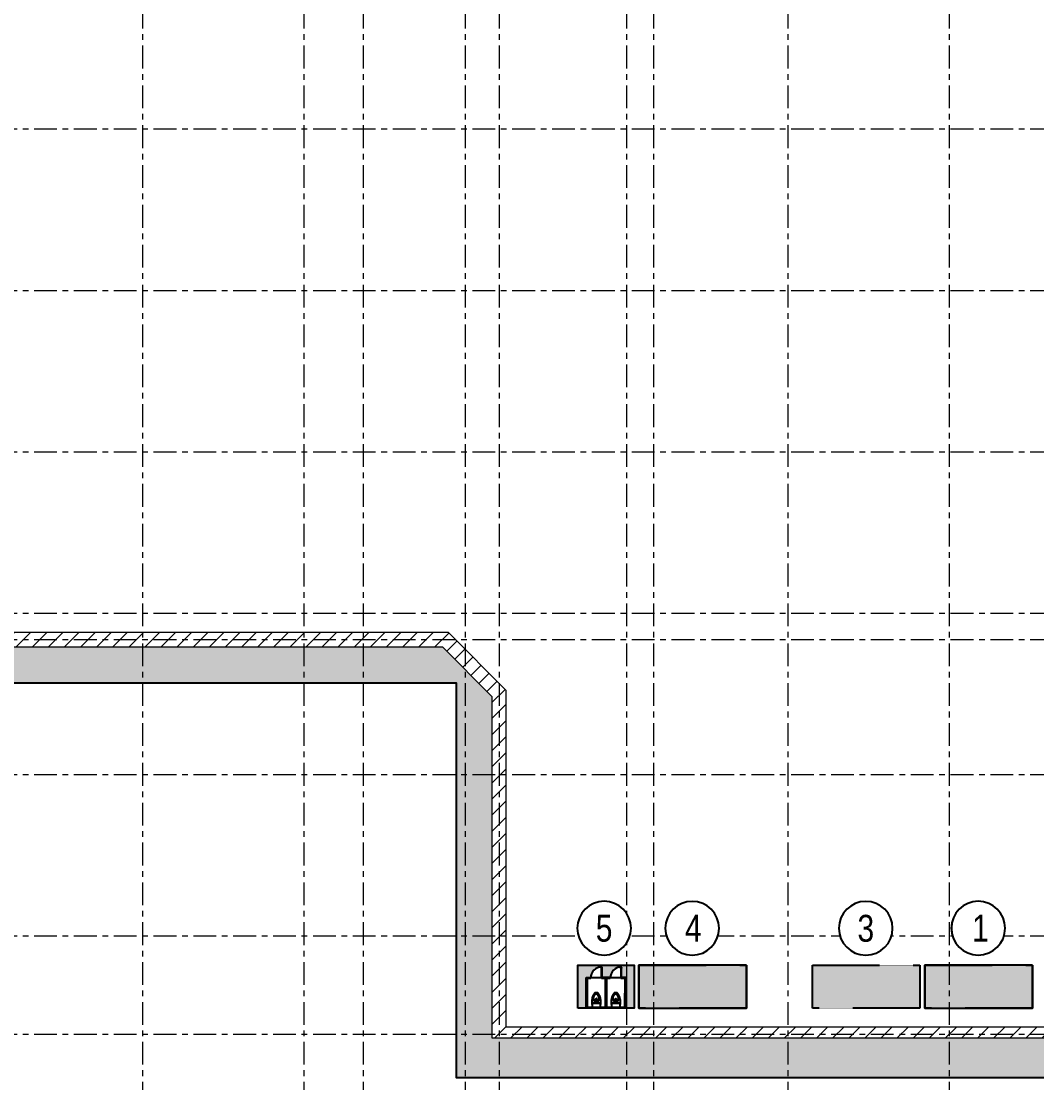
# Model space of a CAD drawing. Header units: millimetres. Extents: x -376071 to 28028791, y -269234 to 29325.
# Drawn here: x -318551 to -261909, y -89175 to -29973 of the extents above; entities that cross this region are included whole.
import ezdxf
from ezdxf.enums import TextEntityAlignment as Align

# ---------------------------------------------------------------- set-up
doc = ezdxf.new("R2010")
doc.units = ezdxf.units.MM
doc.header["$LTSCALE"] = 100
doc.set_wipeout_variables(frame=1)
for name, pattern in [('AUR_Grid Line', [22.225, 12.7, -3.175, 3.175, -3.175]), ('DASHED2', [9.524999999999999, 6.35, -3.175]), ('HIDDEN', [0.375, 0.25, -0.125])]:
    doc.linetypes.add(name, pattern=pattern)
doc.layers.add('0 T KY HIEU', color=255, linetype='Continuous', lineweight=9)
doc.styles.add('Arial 0.8', font='arial_0.ttf', dxfattribs={"width": 0.8, "height": 250})
doc.linetypes.add('FENCELINE2', pattern='A,0.25,-0.1,[132,ltypeshp.shx,S=0.1,R=0,X=-0.1,Y=0],-0.1,1', length=1.45)
pattern_1 = [(45, (156703.3083919726, 86474.99999979456), (-449.0128060534576, 449.0128060534577), [])]

# ---------------------------------------------------------------- blocks, each defined once
blk = doc.blocks.new('NHA VE SINH 2')
h = blk.add_hatch(color=4)
h.set_gradient(color1=(0, 255, 255), one_color=1, tint=1, name='SPHERICAL')
edge = h.paths.add_edge_path(flags=16)
edge.add_arc((143.8326207590602, -817.6934200728023), 4.314432972647953, 320.3598599210463, 320.3615955844014, ccw=False)
edge.add_line((147.1550210121986, -820.4458714226753), (147.1550155920063, -820.4458779653469))
edge.add_arc((143.8326207538461, -817.6934200689759), 4.314432979190706, 320.3597470966346, 320.3617084263814)
edge.add_line((147.1551098112675, -820.4457642326378), (147.1551043907937, -820.4457707758078))
edge = h.paths.add_edge_path(flags=16)
edge.add_arc((131.897053718367, -793.4125873417466), 32.40583274194637, 281.7007670889224, 281.70107182348636, ccw=False)
edge.add_arc((134.3878744345413, -805.4393337055122), 20.12386156722226, 281.7006740963047, 281.701164816104)
edge = h.paths.add_edge_path(flags=16)
edge.add_line((116.6390371367528, -814.9410281678698), (116.6390522609338, -814.9410099113686))
edge.add_arc((119.9614866175834, -817.6934200800795), 4.314432962866452, 140.3605699911649, 140.3608848260045)
edge = h.paths.add_edge_path(flags=16)
edge.add_line((147.1551098133637, -1770.445764231231), (147.1551043790535, -1770.445770791104))
edge.add_arc((143.8326207799739, -1767.693420072439), 4.314432957491901, 320.35985979811403, 320.3615951476098, ccw=False)
edge.add_line((147.1550210155355, -1770.445871419771), (147.1550155988898, -1770.445877958162))
edge.add_arc((143.8326207518621, -1767.693420070226), 4.314432980638258, 320.3597472580188, 320.3617084881134)
edge = h.paths.add_edge_path(flags=16)
edge.add_line((116.6390371380246, -1764.941028167459), (116.6390522766994, -1764.941009893462))
edge.add_arc((119.961486653928, -1767.693420054308), 4.314432973696547, 140.3605702459396, 140.3608853824937)
edge = h.paths.add_edge_path(flags=16)
edge.add_arc((129.4062329726265, -1755.439333699644), 20.1238615745712, 243.4349488348614, 258.2988438172881)
edge.add_arc((131.8920671604571, -1743.436664734216), 32.38124440702985, 258.2989333151131, 258.2992275381441)
edge.add_line((125.325134694022, -1775.145029361378), (125.3250785457479, -1775.145017732764))
edge.add_arc((129.4062329723401, -1755.439333699501), 20.1238615745706, 243.4349488357723, 258.2991539961621, ccw=False)
edge = h.paths.add_edge_path()
edge.add_line((2099.999999999142, -200), (-6.667825189629184, -200))
edge.add_line((-6.667825189629184, -200), (-6.667825189629184, -2950.111180634734))
edge.add_line((-6.667825189629184, -2950.111180634734), (2099.806873572717, -2950.111180634734))
edge.add_line((2099.806873572717, -2950.111180634734), (2100, -2550))
edge.add_line((2100, -2550), (600, -2550))
edge.add_line((600, -2550), (599.9999999998901, -2319.354023203798))
edge.add_arc((615.0000000000005, -1799.546366469003), 520.0240379060583, 179.4490960194476, 268.34708426283737, ccw=False)
edge.add_line((95, -1794.546366456896), (95, -1784.546366469003))
edge.add_line((95, -1784.546366469003), (562.9999998947605, -1784.546366469003))
edge.add_line((562.9999998947605, -1784.546366469003), (562.9999998947605, -1779.546366469003))
edge.add_line((562.9999998947605, -1779.546366469003), (599.999999999632, -1779.546366469003))
edge.add_line((599.999999999632, -1779.546366469003), (599.9999999994358, -1369.354023203811))
edge.add_arc((614.9999999990687, -849.5463664690033), 520.0240379060577, 179.4490960194476, 268.34708426289, ccw=False)
edge.add_line((94.99999999906868, -844.5463664568961), (94.99999999906868, -834.5463664690033))
edge.add_line((94.99999999906868, -834.5463664690033), (562.9999998938292, -834.5463664690033))
edge.add_line((562.9999998938292, -834.5463664690033), (562.9999998938292, -829.5463664690035))
edge.add_line((562.9999998938292, -829.5463664690035), (599.9999999991783, -829.5463664690033))
edge.add_line((599.9999999991783, -829.5463664690033), (599.9999999990686, -600))
edge.add_line((599.9999999990686, -600), (2099.999999999288, -600))
edge.add_line((2099.999999999288, -600), (2099.999999999142, -200))
for p, q in [((94.99999999906868, -844.5463664690033), (94.99999999906868, -834.5463664690033)), ((94.99999999906868, -834.5463664690033), (614.9999999990686, -834.5463664690033)), ((614.9999999990686, -844.5463664690033), (94.99999999906868, -844.5463664690033)), ((562.9999998938292, -829.5463664690033), (614.9999999990686, -829.5463664690033)), ((562.9999998938292, -829.5463664690033), (562.9999998938292, -834.5463664690033)), ((562.9999998938292, -849.5463664690031), (562.9999998938292, -844.5463664690033)), ((614.9999999990686, -849.5463664690031), (562.9999998938292, -849.5463664690031)), ((614.9999999990686, -809.5463664690033), (614.9999999990686, -829.5463664690033)), ((634.9999999990688, -809.5463664690033), (614.9999999990686, -809.5463664690033)), ((614.9999999990686, -829.5463664690033), (614.9999999990686, -829.5463664690033)), ((614.9999999990686, -829.5463664690033), (614.9999999990686, -849.5463664690031)), ((614.9999999990686, -829.5463664690033), (614.9999999990686, -849.5463664690031)), ((614.9999999990686, -829.5463664690033), (614.9999999990686, -849.5463664690031)), ((614.9999999990686, -849.5463664690031), (634.9999999990688, -849.5463664690031)), ((634.9999999990688, -849.5463664690031), (634.9999999990688, -809.5463664690033)), ((634.9999999990688, -1369.546366469003), (614.9999999990686, -1369.546366469003)), ((614.9999999990686, -1369.546366469003), (614.9999999990686, -1409.546368004288)), ((614.9999999990686, -1409.546368004288), (634.9999999990688, -1409.546368004288)), ((634.9999999990688, -1409.546368004288), (634.9999999990688, -1369.546366469003)), ((95, -1794.546366469003), (95, -1784.546366469003)), ((95, -1784.546366469003), (615, -1784.546366469003)), ((615, -1794.546366469003), (95, -1794.546366469003)), ((562.9999998947605, -1779.546366469003), (615, -1779.546366469003)), ((562.9999998947605, -1779.546366469003), (562.9999998947605, -1784.546366469003)), ((562.9999998947605, -1799.546366469003), (562.9999998947605, -1794.546366469003)), ((615, -1799.546366469003), (562.9999998947605, -1799.546366469003)), ((615, -1759.546366469003), (615, -1779.546366469003)), ((635, -1759.546366469003), (615, -1759.546366469003)), ((615, -1779.546366469003), (615, -1799.546366469003)), ((615, -1779.546366469003), (615, -1799.546366469003)), ((615, -1779.546366469003), (615, -1799.546366469003)), ((615, -1779.546366469003), (615, -1779.546366469003)), ((615, -1799.546366469003), (635, -1799.546366469003)), ((635, -1799.546366469003), (635, -1759.546366469003)), ((635, -2319.546366469003), (615, -2319.546366469003)), ((615, -2319.546366469003), (615, -2359.546368004289)), ((615, -2359.546368004289), (635, -2359.546368004289)), ((635, -2359.546368004289), (635, -2319.546366469003))]:
    blk.add_line(p, q)
at = {"color": 5}
for p, q in [((599.9999999990686, -600), (599.9999999990686, -809.5463664690033)), ((599.9999999995342, -1409.546368003357), (599.9999999990686, -1600)), ((600, -1550), (600, -1759.546366469003))]:
    blk.add_line(p, q, dxfattribs=at)
at = {"color": 8}
for p, q in [((599.9999999990686, -600), (2099.999999999069, -600)), ((600, -2550), (599.9999999990686, -600)), ((599.9999999990686, -809.5463664690033), (649.9999999990686, -809.5463664690033)), ((2099.999999999069, -600), (2100, -2550)), ((599.9999999995342, -1409.546368003823), (649.9999999976717, -1409.546368003823)), ((600, -1759.546366469003), (650, -1759.546366469003)), ((600.0000000004657, -2359.546368003823), (649.999999998603, -2359.546368003823)), ((2100, -2550), (600, -2550))]:
    blk.add_line(p, q, dxfattribs=at)
at = {"color": 7}
for p, q in [((649.9999999990686, -650.0000000004657), (2049.999999999069, -650.0000000004657)), ((2049.999999999069, -650), (649.9999999990686, -650)), ((649.9999999990686, -650), (649.9999999990686, -809.5463664690033)), ((2049.999999999069, -1550), (2049.999999999069, -650)), ((649.9999999976717, -1409.546368003823), (649.9999999990686, -1550)), ((649.9999999990686, -1550), (2049.999999999069, -1550)), ((2049.999999999069, -1550), (649.9999999990686, -1550)), ((600.0000000004657, -2359.546368003357), (600, -1759.546366469003)), ((650, -1600), (2050, -1600)), ((2050, -1600), (650, -1600)), ((650, -1600), (650, -1759.546366469003)), ((2050, -2500), (2050, -1600)), ((649.999999998603, -2359.546368003823), (650, -2500)), ((650, -2500), (2050, -2500))]:
    blk.add_line(p, q, dxfattribs=at)
at = {"lineweight": 0}
for p, q in [((1357.790056984032, -1030.134384853432), (1339.999999999069, -1049.999999999892)), ((1394.313684891686, -995.7555154310116), (1357.790056984032, -1030.134384853432)), ((1429.312968434092, -969.1147972004503), (1394.313684891686, -995.7555154310116)), ((1485.677610068647, -936.1474396244083), (1429.312968434092, -969.1147972004503)), ((1553.736328926078, -909.3251424880272), (1485.677610068647, -936.1474396244083)), ((1594.954060753187, -898.9350951330821), (1553.736328926078, -909.3251424880272)), ((1647.60624236284, -891.4788455285229), (1594.954060753187, -898.9350951330821)), ((1679.999999998978, -890.000000000004), (1647.60624236284, -891.4788455285229)), ((2024.999999998963, -890.0000000000001), (1679.999999998978, -890.000000000004)), ((2032.671965191726, -891.2062833907548), (2024.999999998963, -890.0000000000001)), ((2037.891133062799, -893.5799465843202), (2032.671965191726, -891.2062833907548)), ((2042.677669528637, -897.3223304703406), (2037.891133062799, -893.5799465843202)), ((2047.797699282505, -904.7401312202524), (2042.677669528637, -897.3223304703406)), ((2049.999999998978, -915.0000000000146), (2047.797699282505, -904.7401312202524)), ((2049.999999998978, -1285.000000000015), (2049.999999998978, -915.0000000000146)), ((1339.999999999069, -1049.999999999892), (1339.999999999125, -1150.000000000091)), ((1339.999999999125, -1150.000000000091), (1377.036265670464, -1188.934981789283)), ((1377.036265670464, -1188.934981789283), (1430.718602478133, -1231.846616970149)), ((1430.718602478133, -1231.846616970149), (1492.520679214483, -1267.143556667972)), ((1492.520679214483, -1267.143556667972), (1549.09219582303, -1289.240676435369)), ((1549.09219582303, -1289.240676435369), (1594.920451599508, -1301.058099882226)), ((1594.920451599508, -1301.058099882226), (1643.235958711641, -1308.142226237147)), ((1643.235958711641, -1308.142226237147), (1679.999999998978, -1308.142226237148)), ((1679.999999998978, -1308.142226237148), (2024.999999998978, -1310)), ((2024.999999998978, -1310), (2036.550003299343, -1307.171996386464)), ((2036.550003299343, -1307.171996386464), (2042.677669528639, -1302.677669529661)), ((2042.677669528639, -1302.677669529661), (2048.495373842273, -1293.54209622772)), ((2048.495373842273, -1293.54209622772), (2049.999999998978, -1285.000000000015)), ((1357.790056984963, -1980.134384853433), (1340, -1999.999999999892)), ((1340, -1999.999999999892), (1340.000000000056, -2100.000000000091)), ((1394.313684892617, -1945.755515431012), (1357.790056984963, -1980.134384853433)), ((1429.312968435023, -1919.114797200451), (1394.313684892617, -1945.755515431012)), ((1485.677610069577, -1886.147439624408), (1429.312968435023, -1919.114797200451)), ((1553.736328927009, -1859.325142488027), (1485.677610069577, -1886.147439624408)), ((1594.954060754118, -1848.935095133082), (1553.736328927009, -1859.325142488027)), ((1647.606242363771, -1841.478845528523), (1594.954060754118, -1848.935095133082)), ((1679.999999999909, -1840.000000000004), (1647.606242363771, -1841.478845528523)), ((2024.999999999894, -1840), (1679.999999999909, -1840.000000000004)), ((2032.671965192657, -1841.206283390755), (2024.999999999894, -1840)), ((2037.89113306373, -1843.57994658432), (2032.671965192657, -1841.206283390755)), ((2042.677669529568, -1847.322330470341), (2037.89113306373, -1843.57994658432)), ((2047.797699283436, -1854.740131220253), (2042.677669529568, -1847.322330470341)), ((2049.999999999909, -1865.000000000015), (2047.797699283436, -1854.740131220253)), ((2049.999999999909, -2235.000000000015), (2049.999999999909, -1865.000000000015)), ((1340.000000000056, -2100.000000000091), (1377.036265671395, -2138.934981789283)), ((1377.036265671395, -2138.934981789283), (1430.718602479064, -2181.846616970149)), ((1430.718602479064, -2181.846616970149), (1492.520679215414, -2217.143556667972)), ((1492.520679215414, -2217.143556667972), (1549.092195823961, -2239.240676435369)), ((1549.092195823961, -2239.240676435369), (1594.920451600439, -2251.058099882226)), ((1594.920451600439, -2251.058099882226), (1643.235958712572, -2258.142226237148)), ((1643.235958712572, -2258.142226237148), (1679.999999999909, -2258.142226237148)), ((1679.999999999909, -2258.142226237148), (2024.999999999909, -2260)), ((2024.999999999909, -2260), (2036.550003300273, -2257.171996386464)), ((2036.550003300273, -2257.171996386464), (2042.67766952957, -2252.677669529661)), ((2042.67766952957, -2252.677669529661), (2048.495373843204, -2243.54209622772)), ((2048.495373843204, -2243.54209622772), (2049.999999999909, -2235.000000000015))]:
    blk.add_line(p, q, dxfattribs=at)
at = {"color": 7, "linetype": 'DASHED2', "ltscale": 30}
for p, q in [((1679.999999999068, -890), (1915.974558077752, -890)), ((1835.038216621149, -890), (1850.038216621149, -1100)), ((1881.219968480523, -920.8625488574617), (1873.967044509481, -981.787110215053)), ((2024.999999999069, -890), (1915.974558077752, -890)), ((2049.999999998603, -1285), (2049.999999999069, -915)), ((1339.999999999069, -1150), (1339.999999999069, -1050)), ((1915.974558077287, -1310), (1679.999999999068, -1310)), ((1850.038216621149, -1100), (1835.038216621149, -1310)), ((1873.967044509481, -1218.212889785412), (1881.219968480523, -1279.137451142538)), ((1915.974558077287, -1310), (2024.999999998603, -1310)), ((1340, -2100), (1340, -2000)), ((1680, -1840), (1915.974558078684, -1840)), ((1835.038216622081, -1840), (1850.03821662208, -2050)), ((1850.03821662208, -2050), (1835.038216622081, -2260)), ((1881.219968481455, -1870.862548857462), (1873.967044510413, -1931.787110215053)), ((2025, -1840), (1915.974558078684, -1840)), ((2049.999999999534, -2235), (2050, -1865)), ((1915.974558078218, -2260), (1680, -2260)), ((1873.967044510413, -2168.212889785413), (1881.219968481455, -2229.137451142539)), ((1915.974558078218, -2260), (2024.999999999534, -2260))]:
    blk.add_line(p, q, dxfattribs=at)
for centre in [(1679.999999999068, -1100), (1680, -2050)]:
    blk.add_circle(centre, 45, dxfattribs=at)
for centre, radius, start, end in [((614.9999999990686, -849.5463664690031), 520.0240379060579, 179.4490960138551, 270.5509039861449), ((119.9614866417832, -817.6934200706893), 4.314432975511629, 140.3607277567894, 180), ((119.9614866417832, -817.6934200706893), 4.314432975428267, 180, 219.6392722432106), ((119.9614866417832, -860.4434201167895), 4.314432975428267, 140.3607277567894, 180), ((119.9614866417832, -860.4434201172553), 4.314432975511629, 180, 219.6392722432106), ((125.6251601772383, -822.3853608532808), 11.66912577830142, 116.5650511651461, 140.3607277567894), ((125.6251601772383, -813.0014792880974), 11.66912577831431, 219.6392722432106, 243.4349488348539), ((125.6251601772383, -865.1353608998468), 11.66912577831431, 116.5650511651461, 140.3607277567894), ((125.6251601772383, -855.7514793346636), 11.66912577830142, 219.6392722432106, 243.4349488348539), ((129.406232971698, -829.9475064422003), 20.12386157449753, 101.7009194933722, 116.5650511651461), ((129.406232971698, -805.4393336996437), 20.12386157457224, 243.4349488348539, 258.2990805066278), ((129.406232971698, -872.6975064887666), 20.12386157457224, 101.7009194933722, 116.5650511651461), ((129.406232971698, -848.1893337457442), 20.12386157449753, 243.4349488348539, 258.2990805066278), ((131.8970536990091, -841.9742528055793), 32.40583275124037, 90, 101.7009194933722), ((131.8970536990091, -793.4125873362647), 32.40583275118126, 258.2990805066278, 270), ((131.8970536990091, -884.7242528516798), 32.40583275115176, 90, 101.7009194933722), ((131.8970536990091, -836.1625873823648), 32.40583275124037, 258.2990805066278, 270), ((131.8970536990091, -841.9742528055793), 32.40583275121094, 78.29908050662777, 90), ((131.8970536990091, -793.4125873362647), 32.40583275124037, 270, 281.7009194933722), ((131.8970536990091, -884.7242528516798), 32.40583275121081, 78.29908050662777, 90), ((131.8970536990091, -836.1625873823648), 32.40583275121094, 270, 281.7009194933722), ((134.3878744267858, -829.9475064422003), 20.12386157443591, 63.43494883485385, 78.29908050662777), ((134.3878744267858, -805.4393336996437), 20.12386157454173, 281.7009194933722, 296.5650511651461), ((134.3878744267858, -872.6975064883007), 20.12386157454173, 63.43494883485385, 78.29908050662777), ((134.3878744267858, -848.1893337457442), 20.12386157443591, 281.7009194933722, 296.5650511651461), ((138.1689472212456, -822.3853608532808), 11.66912577831573, 39.63927224321054, 63.43494883485385), ((138.1689472212456, -813.0014792880974), 11.66912577830142, 296.5650511651461, 320.3607277567895), ((138.1689472212456, -865.1353608998468), 11.66912577830142, 39.63927224321054, 63.43494883485385), ((138.1689472212456, -855.7514793346636), 11.66912577831573, 296.5650511651461, 320.3607277567895), ((143.8326207571663, -817.6934200706893), 4.314432975540959, 0, 39.63927224321054), ((143.8326207571663, -817.6934200706893), 4.314432975454556, 320.3607277567895, 0), ((143.8326207571663, -860.4434201167895), 4.314432975430175, 0, 39.63927224321054), ((143.8326207571663, -860.4434201172553), 4.3144329755114, 320.3607277567895, 0), ((615, -1799.546366469003), 520.0240379060579, 179.4490960138551, 270.5509039861449), ((119.9614866427146, -1767.693420070689), 4.314432975511629, 140.3607277567894, 180), ((119.9614866427146, -1767.693420070689), 4.314432975428267, 180, 219.6392722432106), ((119.9614866427146, -1810.44342011679), 4.314432975428267, 140.3607277567894, 180), ((119.9614866427146, -1810.443420117255), 4.314432975511629, 180, 219.6392722432106), ((125.6251601781696, -1772.385360853281), 11.66912577830142, 116.5650511651461, 140.3607277567894), ((125.6251601781696, -1763.001479288097), 11.66912577831431, 219.6392722432106, 243.4349488348539), ((125.6251601781696, -1815.135360899847), 11.66912577831431, 116.5650511651461, 140.3607277567894), ((125.6251601781696, -1805.751479334664), 11.66912577830142, 219.6392722432106, 243.4349488348539), ((129.4062329726293, -1779.9475064422), 20.12386157449753, 101.7009194933722, 116.5650511651461), ((129.4062329726293, -1755.439333699644), 20.12386157457224, 243.4349488348539, 258.2990805066278), ((129.4062329726293, -1822.697506488766), 20.12386157457224, 101.7009194933722, 116.5650511651461), ((129.4062329726293, -1798.189333745744), 20.12386157449753, 243.4349488348539, 258.2990805066278), ((131.8970536999404, -1791.974252805579), 32.40583275124037, 90, 101.7009194933722), ((131.8970536999404, -1743.412587336264), 32.40583275118126, 258.2990805066278, 270), ((131.8970536999404, -1834.72425285168), 32.40583275115176, 90, 101.7009194933722), ((131.8970536999404, -1786.162587382365), 32.40583275124037, 258.2990805066278, 270), ((131.8970536999404, -1791.974252805579), 32.40583275121094, 78.29908050662777, 90), ((131.8970536999404, -1743.412587336264), 32.40583275124037, 270, 281.7009194933722), ((131.8970536999404, -1834.72425285168), 32.40583275121081, 78.29908050662777, 90), ((131.8970536999404, -1786.162587382365), 32.40583275121094, 270, 281.7009194933722), ((134.3878744277172, -1779.9475064422), 20.12386157443591, 63.43494883485385, 78.29908050662777), ((134.3878744277172, -1755.439333699644), 20.12386157454173, 281.7009194933722, 296.5650511651461), ((134.3878744277172, -1822.697506488301), 20.12386157454173, 63.43494883485385, 78.29908050662777), ((134.3878744277172, -1798.189333745744), 20.12386157443591, 281.7009194933722, 296.5650511651461), ((138.1689472221769, -1772.385360853281), 11.66912577831573, 39.63927224321054, 63.43494883485385), ((138.1689472221769, -1763.001479288097), 11.66912577830142, 296.5650511651461, 320.3607277567895), ((138.1689472221769, -1815.135360899847), 11.66912577830142, 39.63927224321054, 63.43494883485385), ((138.1689472221769, -1805.751479334664), 11.66912577831573, 296.5650511651461, 320.3607277567895), ((143.8326207580976, -1767.693420070689), 4.314432975540959, 0, 39.63927224321054), ((143.8326207580976, -1767.693420070689), 4.314432975454556, 320.3607277567895, 0), ((143.8326207580976, -1810.44342011679), 4.314432975430175, 0, 39.63927224321054), ((143.8326207580976, -1810.443420117255), 4.3144329755114, 320.3607277567895, 0)]:
    blk.add_arc(centre, radius, start, end)
for centre, radius, start, end in [((1684.333814793732, -1340.4593564393), 450.4802035098944, 90.55121872289529, 139.8510285575174), ((1576.164129470941, -1138.226871703285), 171.7914473129404, 124.5044004569255, 148.9274499844821), ((1576.164129470941, -1153.226871703286), 171.7914473129108, 124.5044004569255, 148.9274499844821), ((1617.765047756024, -1198.746625400148), 245.2303810584756, 105.8931338208313, 124.5044004569255), ((1617.765047756024, -1213.746625400148), 245.2303810584473, 105.8931338208313, 124.5044004569255), ((1644.999999999534, -1294.399172251113), 344.6846536806195, 92.08214377958244, 105.8931338208313), ((1644.999999996275, -1309.39917223202), 344.6846536615619, 92.08214377958244, 105.8931338208313), ((1639.999999999069, -1100), 150.2463780056476, 267.1298710475294, 92.87012895247058), ((1639.999999999069, -1115), 150.2463780056464, 2.861280342482419, 92.87012895247058), ((2866.955318704248, -1100), 1000.000000000005, 173.2110254186224, 186.7889745813775), ((1915.974558077287, -925), 35.00000000001092, 90, 173.2110254186224), ((2024.999999999069, -915), 25.00000000001455, 0, 90), ((1684.333814793732, -859.5406435607001), 450.4802035099355, 220.1489714424826, 269.4487812771047), ((1512.726023267023, -1100), 97.72602326794005, 148.9274499844821, 180), ((1512.726023267023, -1100), 97.72602326793994, 180, 211.0725500155179), ((1512.726023267023, -1115), 97.72602326792268, 148.9274499844821, 175.5984979036472), ((1576.164129470941, -1061.773128296714), 171.7914473129108, 211.0725500155179, 235.4955995430745), ((1617.765047756024, -1001.253374600317), 245.2303810584473, 235.4955995430745, 254.1068661791687), ((1644.999999996275, -905.6008277679795), 344.6846536615637, 254.1068661791687, 267.9178562204174), ((1679.999999999068, -1110), 45, 6.379370201888107, 173.6206297981119), ((1915.974558077287, -1275), 34.99999999999793, 186.7889745813775, 270), ((2024.999999998603, -1285), 24.99999999999636, 270, 0), ((1684.333814794663, -2290.4593564393), 450.4802035098944, 90.55121872289529, 139.8510285575174), ((1512.726023267954, -2050), 97.72602326794005, 148.9274499844821, 180), ((1512.726023267954, -2050), 97.72602326793994, 180, 211.0725500155179), ((1512.726023267954, -2065), 97.72602326792268, 148.9274499844821, 175.5984979036472), ((1576.164129471872, -2088.226871703286), 171.7914473129404, 124.5044004569255, 148.9274499844821), ((1576.164129471872, -2103.226871703286), 171.7914473129108, 124.5044004569255, 148.9274499844821), ((1617.765047756955, -2148.746625400148), 245.2303810584756, 105.8931338208313, 124.5044004569255), ((1617.765047756955, -2163.746625400149), 245.2303810584473, 105.8931338208313, 124.5044004569255), ((1645.000000000466, -2244.399172251113), 344.6846536806195, 92.08214377958244, 105.8931338208313), ((1644.999999997206, -2259.399172232021), 344.6846536615619, 92.08214377958244, 105.8931338208313), ((1640, -2050), 150.2463780056476, 267.1298710475294, 92.87012895247058), ((1640, -2065), 150.2463780056464, 2.861280342482419, 92.87012895247058), ((1680, -2060), 45, 6.379370201888107, 173.6206297981119), ((2866.955318705179, -2050), 1000.000000000005, 173.2110254186224, 186.7889745813775), ((1915.974558078218, -1875), 35.00000000001092, 90, 173.2110254186224), ((2025, -1865), 25.00000000001455, 0, 90), ((1684.333814794663, -1809.5406435607), 450.4802035099355, 220.1489714424826, 269.4487812771047), ((1576.164129471872, -2011.773128296714), 171.7914473129108, 211.0725500155179, 235.4955995430745), ((1617.765047756955, -1951.253374600317), 245.2303810584473, 235.4955995430745, 254.1068661791687), ((1644.999999997206, -1855.600827767979), 344.6846536615637, 254.1068661791687, 267.9178562204174), ((1915.974558078218, -2225), 34.99999999999793, 186.7889745813775, 270), ((2024.999999999534, -2235), 24.99999999999636, 270, 0)]:
    blk.add_arc(centre, radius, start, end, dxfattribs=at)
blk = doc.blocks.new('gsgsgsg')
h = blk.add_hatch(color=256)
h.set_gradient(color1=(255, 0, 255), tint=1, name='SPHERICAL')
h.paths.add_polyline_path([(793786.9317153632, -906863.5000000001), (787786.9317153632, -906863.5000000001), (787786.9317153632, -909263.5000000001), (793786.9317153632, -909263.5000000001)])
at = {"color": 7, "const_width": 10, "elevation": 0.1053892541418809}
blk.add_lwpolyline([(793786.9317153632, -906863.5000000001), (787786.9317153632, -906863.5000000001), (787786.9317153632, -909263.5000000001), (793786.9317153632, -909263.5000000001)], close=True, dxfattribs=at)
at = {"color": 7, "elevation": 0.1040586259674986}
blk.add_lwpolyline([(787783.2557482815, -906859.3040780182), (793783.2557482803, -906859.3040780153), (793783.2557482815, -909259.3040780181), (787783.2557482824, -909259.3040780207)], close=True, dxfattribs=at)
blk = doc.blocks.new('fdfdsfsfd')
h = blk.add_hatch(color=256)
h.set_gradient(color1=(26, 255, 26), color2=(235, 255, 235), one_color=1, tint=0.9599999785423279, name='SPHERICAL')
h.paths.add_polyline_path([(1303319.868664513, -1353199.856674777), (1309919.868503657, -1353202.628185748), (1309918.711699078, -1355844.603223605), (1303318.711859933, -1355841.831712634)])
at = {"lineweight": 9}
blk.add_hatch(color=1, dxfattribs=at).paths.add_polyline_path([(1305127.8651282, -1354704.736757576), (1305127.724142642, -1355026.727465319), (1304805.733434898, -1355026.586479761), (1304805.874420456, -1354704.595772018), (1304483.883712712, -1354704.454786459), (1304484.024698271, -1354382.464078716), (1304806.015406014, -1354382.605064274), (1304806.156391572, -1354060.614356531), (1305128.147099316, -1354060.755342089), (1305128.006113758, -1354382.746049832), (1305449.996821502, -1354382.88703539), (1305449.855835943, -1354704.877743134)])
at = {"color": 7, "const_width": 11.00823037964146, "elevation": -0.001357374198461002}
blk.add_lwpolyline([(1303319.868664513, -1353199.856674777), (1309919.868503657, -1353202.628185748), (1309918.711699078, -1355844.603223605), (1303318.711859933, -1355841.831712634)], close=True, dxfattribs=at)
blk = doc.blocks.new('GRID')
at = {"color": 8, "linetype": 'AUR_Grid Line', "lineweight": 0}
for p, q in [((36103.30839108725, 101816.439511079), (36103.30839108725, -11839.90215554392)), ((45103.30839108727, 101816.4395113766), (45103.30839108727, -11839.90215554392)), ((48413.30839108727, 101816.4395113766), (48413.30839108727, -11839.90215554392)), ((54103.30839171131, 101816.4395115529), (54103.30839171131, -11839.90215554392)), ((56003.30839171132, 101816.4395115529), (56003.30839171132, -11839.90215554392)), ((63103.30839131222, 101816.4395112912), (63103.30839131222, -11839.90215554392)), ((64603.64861423166, 101816.4395112912), (64603.64861423166, -11839.90215554392)), ((72103.30839137292, 101816.439511272), (72103.30839137292, -11839.90215554392)), ((81103.30839199547, 101816.4395114332), (81103.30839199547, -11839.90215554392)), ((175793.1279876432, 50475.00000000931), (-10486.56131658849, 50475.0000000099)), ((175793.1279876432, 41475.00000004022), (-10486.56131658849, 41475.00000004081)), ((175793.1279876432, 32475.00000007731), (-10486.56131658852, 32475.0000000779)), ((175793.1279876432, 23475.00000003321), (-10486.56131658854, 23475.0000000338)), ((175793.1279876432, 22005.26546187179), (-10486.56131658854, 22005.26546187238)), ((175793.1279876432, 14475.00000004591), (-10486.56131658857, 14475.00000004651)), ((175793.1279876432, 5474.999999999447), (-10486.5613165886, 5475.000000000044)), ((175793.1279876432, -5.529727786779404e-10), (-10486.5613165886, 2.91038304567337e-11))]:
    blk.add_line(p, q, dxfattribs=at)
blk = doc.blocks.new('MB TV')
at = {"lineweight": 0}
h = blk.add_hatch(dxfattribs=at)
h.set_pattern_fill('ANSI31', color=8, scale=200, style=0)
h.set_pattern_definition(pattern_1)
h.paths.add_polyline_path([(53965.68697153989, 21607.9994308201), (53165.68744671698, 22407.99943082008), (28201.87388737974, 22407.99943082008), (28201.87388737974, 21607.9994308201), (52834.31645764229, 21607.9994308201)], flags=0)
h = blk.add_hatch(dxfattribs=at)
h.set_pattern_fill('ANSI31', color=8, scale=200, style=0)
h.set_pattern_definition(pattern_1)
h.paths.add_polyline_path([(55600.00000570896, 18842.31424001552), (55600.00000570896, 19973.68542591522), (53965.68697153989, 21607.9994308201), (52834.31645764229, 21607.9994308201), (55297.37683907642, 19144.93758639769)], flags=0)
h = blk.add_hatch(dxfattribs=at)
h.set_pattern_fill('ANSI31', color=8, scale=200, style=0)
h.set_pattern_definition(pattern_1)
h.paths.add_polyline_path([(56400.00000570895, -196.52202035964), (56400.00000570895, 19173.68495073784), (55600.00000570896, 19973.68542591522), (55600.00000570896, -196.52202035964)], flags=0)
h = blk.add_hatch(dxfattribs=at)
h.set_pattern_fill('ANSI31', color=8, scale=200, style=0)
h.set_pattern_definition(pattern_1)
h.paths.add_polyline_path([(162399.1453365107, -196.52202035964), (162999.1453363489, 403.4779796403745), (56400.00000570895, 403.4779796403745), (56400.00000570895, -196.52202035964), (160384.2575266174, -196.52202035964)], flags=0)
at = {"color": 7, "lineweight": 5}
for points in [[(162399.1453365107, -196.5220203595673), (166403.3083919941, 3807.64103620364), (166403.3083919941, 46446.11040906337), (166603.3083919941, 46446.11040906337), (166603.3083919941, 77253.47287370237), (166403.3083919941, 77253.47287370237), (166403.3083919941, 92134.31599067325), (36701.62256801625, 92134.31599067325), (36701.62256801625, 92334.31599067325), (-200.0000000000582, 92334.31599067325), (-200.0000000000582, 86013.47287370237), (-400.0000000000582, 86013.47287370237), (-400.0000000000582, 69213.47287370237), (-200.0000000000582, 69213.47287370237), (-200.0000000000582, 21807.99943082015), (28201.87388737987, 21807.99943082016), (28201.87388737987, 21607.99943082015), (52834.3164576424, 21607.99943082015), (55600.00000570907, 18842.31424001558), (55600.00000570907, -196.5220203595673)], [(56400.00000570907, 403.4779796404327), (56400.00000570907, 19173.68495073788), (53165.68744671709, 22407.99943082015), (399.9999999999418, 22407.99943082016), (399.9999999999418, 91534.31599067325), (165803.3083919942, 91534.31599067325), (165803.3083919941, 4056.1691735801), (162150.6171990395, 403.4779796404327)]]:
    blk.add_lwpolyline(points, close=True, dxfattribs=at)
blk = doc.blocks.new('cong hang rao')
at = {"color": 5, "linetype": 'FENCELINE2', "ltscale": 50}
blk.add_lwpolyline([(168605.5012708387, 94253.47287370237), (-2398.377431983768, 94253.47287370237), (-2398.377431983768, 19603.8285703505), (53599.9172904908, 19608.27655572862), (53602.29361777456, -2400.173259119256), (168605.5012708386, -2400.173259119256)], close=True, dxfattribs=at)
blk = doc.blocks.new('Tagnumber')
blk.add_wipeout([(0.0016585918492637575, 24.999178578029387), (1.4324847422540188, 24.95819972321624), (2.1419608186697587, 24.90739221079275), (2.618085245252587, 24.861887834384106), (3.426074173708912, 24.763535583973862), (4.148202189186122, 24.652903979993425), (4.704654570610728, 24.552830624685157), (5.307047087117098, 24.429750673589297), (5.6568953059613705, 24.35114559729118), (6.309156291943509, 24.19040576397674), (6.912534467992373, 24.02499374881154), (7.667186466685962, 23.794969853013754), (8.543427349068224, 23.494671475549694), (9.047419758688193, 23.305276598024648), (9.923420891049318, 22.946044004056603), (10.713036422559526, 22.58825525152497), (11.48756671429146, 22.20444629987469), (12.032135803601705, 21.914187545713503), (12.624262565223034, 21.578563855029643), (13.101787576277275, 21.292055804573465), (13.494105683173984, 21.045647913531866), (13.872357931919396, 20.79830595914973), (14.39692302129697, 20.438756900723092), (14.864513225504197, 20.101306627853774), (15.425500979705248, 19.674164880125318), (15.941184419207275, 19.25876103452174), (16.61202686955221, 18.683280528173782), (17.253375212836545, 18.092776164703537), (17.890148648875766, 17.46348284330452), (18.373967632185668, 16.953772661217954), (18.93713677499909, 16.322403319878504), (19.465925620985217, 15.688101709354669), (19.778658622701187, 15.291996165993623), (20.078803123615216, 14.895764342916664), (20.319426848262083, 14.565862932184245), (20.81825505348388, 13.843647211615462), (21.144246104056947, 13.340505097061396), (21.38990345480852, 12.943018104531802), (21.85422219627071, 12.142714468063787), (22.06429968122393, 11.75672373676207), (22.490477477374952, 10.91948192223208), (22.824851467448752, 10.202210821793415), (23.01077797851758, 9.77570275781909), (23.284366031351965, 9.104975318885408), (23.523648355796468, 8.467708411451895), (23.71353073627688, 7.920486513641663), (23.857617143774405, 7.475356851238757), (24.04068226541858, 6.863968510238919), (24.23343375895638, 6.1490624999278225), (24.361484712164383, 5.620465920539573), (24.511564891552553, 4.925078818807378), (24.632538429868873, 4.279337266867515), (24.734732877637725, 3.642670910106972), (24.835674946312793, 2.8752230332465842), (24.908669080701657, 2.153436802967917), (24.944890263665002, 1.6829819409176707), (24.98011654324364, 1.0367904369486496), (24.998150109895505, 0.41800047480501235), (24.99834140809253, -0.4080660524778068), (24.976868850528263, -1.113867929438129), (24.921988896268886, -1.9950976102845743), (24.86691066547064, -2.592970977188088), (24.7749374138657, -3.3600856888806447), (24.6408747570822, -4.232727229536977), (24.472492599277757, -5.11729315307457), (24.25355362537084, -6.070878034981433), (24.05625780648552, -6.810832921473775), (23.80504335666774, -7.642737002752256), (23.53514460119186, -8.437351292173844), (23.124083312228322, -9.50626591721084), (22.81124934408581, -10.234226022614166), (22.516934081329964, -10.866472328722011), (22.11264526139712, -11.66719483025372), (21.844188027782366, -12.162396478001028), (21.373224928684067, -12.972180344862863), (21.052482941071503, -13.486472841643263), (20.608683550846763, -14.15534445666708), (20.231766379089095, -14.68900507123908), (19.813637681712862, -15.248296115896665), (19.35862154554343, -15.821946072683204), (18.941593865281902, -16.318874364660587), (18.494883110921364, -16.823444489971735), (17.852219669497572, -17.503891701460816), (17.362830841739196, -17.98942053661449), (16.750737608759664, -18.56068004440749), (16.26695183495758, -18.986085068259854), (15.455547484045383, -19.652216235292144), (14.888075737166218, -20.08550674637081), (14.301707163336687, -20.507128033728804), (13.611944756936282, -20.971279464371037), (13.014629648299888, -21.347075994941406), (12.09714635781711, -21.880016464507207), (11.573129971744493, -22.161621274601202), (10.999232209753245, -22.451954456220847), (10.513076728908345, -22.68363625498023), (10.006640764127951, -22.9115248536109), (9.030772929429077, -23.313373712066095), (8.315414737851825, -23.577959898626432), (7.572377585282084, -23.826946031767875), (7.002438939118292, -24.000593806966208), (6.4175949493655935, -24.16351499396842), (5.264419600076508, -24.440611653670203), (4.346832400304265, -24.620315010950435), (3.2937196608399972, -24.783120224135928), (2.647299096104689, -24.86043900391087), (1.7889470749069005, -24.93685157666914), (0.9662473562639207, -24.982205861539114), (0.28825849312124774, -24.99917857791297), (-0.686779462324921, -24.99134068522835), (-1.5981310772476718, -24.949582373490557), (-2.512676317302976, -24.87406246457249), (-3.6458441881695762, -24.73330458631972), (-4.591764050594065, -24.575207852351014), (-5.622732509393245, -24.359931109007448), (-6.4197300200467, -24.162066594755743), (-7.538690234650858, -23.8365748100332), (-8.30171243310906, -23.581619322416373), (-9.07271984347608, -23.29579203837784), (-9.858664516184945, -22.974154401861597), (-10.545096458750777, -22.667227354599163), (-11.187079589930363, -22.357300078088883), (-11.865999226341955, -22.004427897103596), (-12.568121984659228, -21.611018465540837), (-13.410809122084174, -21.098349946085364), (-14.00900128739886, -20.705927307833917), (-14.718503537413199, -20.20767241087742), (-15.27035565051483, -19.793890435656067), (-15.826169384119567, -19.352303576248232), (-16.450176610203926, -18.824665835069027), (-17.008701501064934, -18.321510533278342), (-17.553065566695295, -17.80058714293409), (-18.0106100733974, -17.33743520680582), (-18.403438999608625, -16.919816151435953), (-19.043184986163396, -16.19631255650893), (-19.626901048817672, -15.483703790407162), (-20.208294293785002, -14.716724532830995), (-20.745850976149086, -13.94861145230243), (-21.22366968949791, -13.21011509525124), (-21.736125639930833, -12.3486445780145), (-22.06685128348181, -11.747347371303476), (-22.541416196210776, -10.808678707515355), (-22.7743328101933, -10.308789972914383), (-23.13446154841222, -9.472882699919865), (-23.478420371073298, -8.58487011125544), (-23.80038110894384, -7.646925402455963), (-24.022608008177485, -6.917078671103809), (-24.352331300033256, -5.647340379538946), (-24.528508483082987, -4.824813883984461), (-24.617556396871805, -4.347573466482572), (-24.77511378825875, -3.334220652235672), (-24.838225396699272, -2.8257397284032777), (-24.89875992119778, -2.229982224293053), (-24.94040235679131, -1.7018786334665492), (-24.974856345332228, -1.0841965156141669), (-24.998341408208944, -0.0008214220288209617), (-24.986215501383413, 0.7777338405721821), (-24.9557995221694, 1.4570141267613508), (-24.88841237698216, 2.3410511557594873), (-24.80922637565527, 3.0683783325948752), (-24.693461925606243, 3.891610032937024), (-24.54633632610785, 4.731614051095676), (-24.3253852307098, 5.760683490836527), (-24.057814707804937, 6.7919500702410005), (-23.723889309971128, 7.879430906148627), (-23.43560470698867, 8.699448060069699), (-23.069640529865865, 9.628049583174288), (-22.822773231950123, 10.199438962794375), (-22.495666025264654, 10.901948183425702), (-22.29644557723077, 11.303803758113645), (-21.940749490924645, 11.979609602480195), (-21.661866489215754, 12.476825834601186), (-21.239273090672214, 13.183366882964037), (-20.652257016219664, 14.085191855498124), (-20.1907105842256, 14.739199848554563), (-19.67492109705927, 15.4209881912102), (-19.068331607501023, 16.165052318479866), (-18.655807765491772, 16.639459498866927), (-18.15885619126493, 17.180438799900003), (-17.898546757060103, 17.451474944828078), (-17.480493920040317, 17.870226212369744), (-17.103444230742753, 18.231442765973043), (-16.669226627564058, 18.629304342495743), (-15.72124690428609, 19.43600555032026), (-15.061172659159638, 19.95190056541469), (-14.498389025044162, 20.364556529559195), (-13.889633956714533, 20.784557846549433), (-13.295172442565672, 21.169778107549064), (-12.458207622927148, 21.67293537996011), (-11.643572602770291, 22.121307553898077), (-10.7360695519601, 22.575741520675365), (-9.81955534464214, 22.989258108427748), (-8.744526515598409, 23.419346085225698), (-7.640164920303505, 23.802592900639866), (-6.1032559620798565, 24.242322315752972), (-4.778756568324752, 24.537875179434195), (-3.8799025114276446, 24.696010022598784), (-2.948259230237454, 24.82452821993502), (-1.3276253206422552, 24.963813650014345), (-0.6073385912459344, 24.99175992590608)])
blk.add_circle((0.001658591674640775, -0.0008214219706133008), 25)
blk = doc.blocks.new('Tag number')
blk.add_blockref('Tagnumber', (0, 0))
at = {"style": 'Arial 0.8', "width": 0.8}
blk.add_attdef('TAGNUMBER', text='', height=25, dxfattribs=at).set_placement((0.001658591674640775, -0.0008214219706133008), align=Align.MIDDLE_CENTER)

msp = doc.modelspace()

# ---------------------------------------------------------------- hatches: boundary and pattern name
h = msp.add_hatch()
h.set_pattern_fill('AR-HBONE', color=8, scale=10)
h.set_pattern_definition([(45, (-434445.4968367653, 199586.2323837034), (1.4210854715202e-13, 1436.840979371065), [3048, -1016]), (135, (-433727.0768367653, 200304.6523837034), (1.4210854715202e-13, 1436.840979371065), [3048, -1016])])
h.paths.add_polyline_path([(-185479.9555317775, -86671.52076091652), (-181475.7924762941, -82667.35770435329), (-181475.7924762941, -40028.88833149357), (-181275.7924762941, -40028.88833149357), (-181275.7924762941, -9221.525866854587), (-181475.7924762941, -9221.525866854587), (-181475.7924762941, 5659.317250116321), (-311177.478300272, 5659.317250116321), (-311177.478300272, 5859.317250116321), (-348079.1008682883, 5859.317250116321), (-348079.1008682883, -461.5258668545866), (-348279.1008682883, -461.5258668545866), (-348279.1008682883, -17261.52586685459), (-348079.1008682883, -17261.52586685459), (-348079.1008682883, -64666.99930973677), (-319677.2269809084, -64666.99930973677), (-319677.2269809084, -64866.99930973677), (-295044.7844106458, -64866.99930973677), (-292279.1008625792, -67632.68450054136), (-292279.1008625792, -86671.52076091652)], flags=16)
h.paths.add_polyline_path([(-179273.5995974496, 7778.474133145413), (-350277.478300272, 7778.474133145413), (-350277.478300272, -66871.17017020646), (-294279.1835777975, -66866.72218482831), (-294276.8072505137, -88875.17199967621), (-179273.5995974496, -88875.17199967621)])
at = {"layer": '0 T KY HIEU'}
h = msp.add_hatch(color=256, dxfattribs=at)
h.set_gradient(color1=(39, 118, 187), tint=1, name='SPHERICAL')
h.paths.add_polyline_path([(-284107.1111783613, -82616.7181286969), (-278106.7749511271, -82617.7756379802), (-278107.1979548402, -85017.91012887389), (-284107.5341820747, -85016.85261959059)])

# ---------------------------------------------------------------- linework, layer by layer
at = {"color": 7}
for points, elevation in [([(-287509.124434689, -85010.76566835109), (-287508.7014309773, -82610.63117745693), (-284365.5410983874, -82611.18513328524), (-284365.9641021001, -85011.31962418009)], -0.0006666548474266949), ([(-278103.0980385141, -82613.58012876252), (-284103.4342657474, -82612.52261947643), (-284103.8572694619, -85012.65711037291), (-278103.5210422284, -85013.714619659)], -9.273526980465435e-05)]:
    msp.add_lwpolyline(points, close=True, dxfattribs=dict(at, elevation=elevation))
at = {"color": 7, "linetype": 'HIDDEN', "ltscale": 150}
for points, elevation in [([(-278103.5210422286, -85013.7146196583), (-284103.857269461, -85012.657110375), (-284103.4342657476, -82612.52261947619), (-278103.0980385153, -82613.5801287595)], -7.72009484846408e-05), ([(-274426.8470081272, -82614.30375875847), (-268426.5108397812, -82615.36126803153), (-268426.9337159609, -85014.77212893206), (-274427.2698843069, -85013.714619659)], -9.273526980465435e-05), ([(-262151.3193624755, -85009.88592973514), (-268151.6555897078, -85008.82842045184), (-268151.2325859945, -82608.69392955303), (-262150.8963587621, -82609.75143883633)], 0.0005290992539597108)]:
    msp.add_lwpolyline(points, close=True, dxfattribs=dict(at, elevation=elevation))
at = {"layer": '0 T KY HIEU', "color": 7, "const_width": 10.00056053403817, "elevation": 0.001235731838622918}
msp.add_lwpolyline([(-284107.1111783613, -82616.7181286969), (-278106.7749511271, -82617.7756379802), (-278107.1979548402, -85017.91012887389), (-284107.5341820747, -85016.85261959059)], close=True, dxfattribs=at)

# ---------------------------------------------------------------- block references
for name in ['GRID', 'MB TV']:
    msp.add_blockref(name, (-347894.9541480446, -86474.99999979453))
at = {"xscale": 1.142921203890699, "yscale": 1.142921203890699, "zscale": 1.142921203890699, "rotation": 269.9899020961813}
msp.add_blockref('NHA VE SINH 2', (-284132.8584239494, -82614.86826853862, -0.0008630062939423849), dxfattribs=at)
at = {"color": 7, "linetype": 'HIDDEN', "xscale": -0.909141879965861, "yscale": 0.909141879965861, "zscale": 0.909141879965861, "rotation": 179.9899020961815}
msp.add_blockref('fdfdsfsfd', (-1459545.697250144, -1315058.047395617, 0.001141310460801335), dxfattribs=at)
at = {"color": 6, "xscale": -1.000056053403817, "yscale": 1.000056053403817, "zscale": 1.000056053403817, "rotation": 359.9899020961814}
msp.add_blockref('gsgsgsg', (525836.3404425255, 824161.5230874316, -0.1043763284076325), dxfattribs=at)

# ---------------------------------------------------------------- next in the draw order: block references
at = {"linetype": 'Continuous'}
msp.add_blockref('cong hang rao', (-347894.9541480446, -86474.99999979453), dxfattribs=at)

# ---------------------------------------------------------------- next in the draw order: block references
ref = msp.add_blockref('Tag number', (-286040.0834722603, -80555.38262746413, -43.19429660321605), dxfattribs=dict(xscale=-60, yscale=60, zscale=60))
ref.add_attrib('TAGNUMBER', '5', dxfattribs={"height": 1500, "style": 'Arial 0.8', "width": 0.8}).set_placement((-286042.6386494224, -80555.43191278062, -43.19429660321605), align=Align.MIDDLE_CENTER)
ref = msp.add_blockref('Tag number', (-281126.7810701492, -80559.2113173873, -43.1940774688859), dxfattribs=dict(xscale=-60, yscale=60, zscale=60))
ref.add_attrib('TAGNUMBER', '4', dxfattribs={"height": 1500, "style": 'Arial 0.8', "width": 0.8}).set_placement((-281067.1261518133, -80559.26060270378, -43.1940774688859), align=Align.MIDDLE_CENTER)
ref = msp.add_blockref('Tag number', (-271450.1938125296, -80560.99246015807, -43.1940774688859), dxfattribs=dict(xscale=-60, yscale=60, zscale=60))
ref.add_attrib('TAGNUMBER', '3', dxfattribs={"height": 1500, "style": 'Arial 0.8', "width": 0.8}).set_placement((-271444.5634508104, -80561.04174547456, -43.1940774688859), align=Align.MIDDLE_CENTER)
ref = msp.add_blockref('Tag number', (-265174.5793903962, -80555.38262746413, -43.19429660321605), dxfattribs=dict(xscale=-60, yscale=60, zscale=60))
ref.add_attrib('TAGNUMBER', '1', dxfattribs={"height": 1500, "style": 'Arial 0.8', "width": 0.8}).set_placement((-265049.4401610098, -80555.43191278062, -43.19429660321605), align=Align.MIDDLE_CENTER)

doc.saveas('drawing.dxf')
